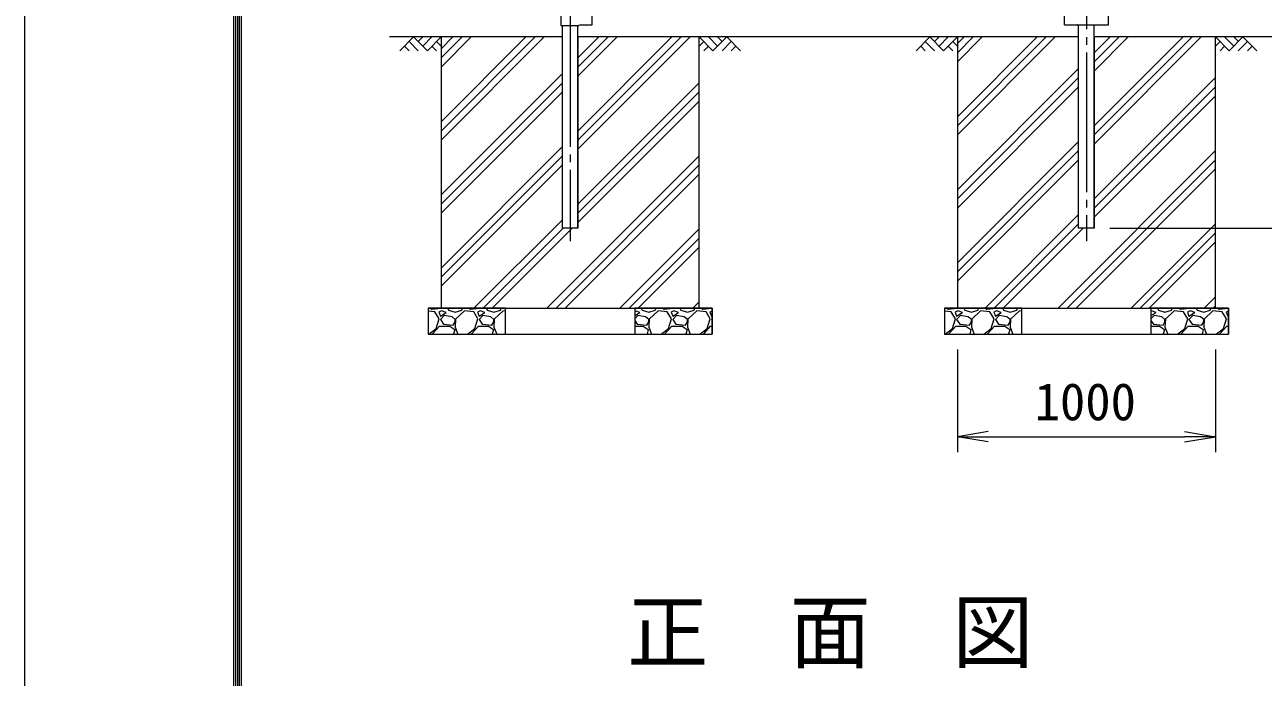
# Model space of a CAD drawing. Units: millimetres, scale not verified. Extents: x -12600 to 12600, y -8910 to 8910.
# Drawn here: x -12600 to -7802, y -6465 to -3940 of the extents above; entities that cross this region are included whole.
import ezdxf
from ezdxf.enums import TextEntityAlignment as Align

# ---------------------------------------------------------------- set-up
doc = ezdxf.new("R2010")
doc.units = ezdxf.units.MM
doc.header["$LTSCALE"] = 30
doc.linetypes.add('LONG_CHAIN', pattern=[21, 18, -1, 1, -1])
for name, color, linetype, lineweight in [('0-0_D-TTL', 7, 'Continuous', 9), ('0-1_D-TTL-TXT', 7, 'Continuous', 9), ('0-2_D-DCR-HCH', 7, 'Continuous', 9), ('0-3_D-STR1', 1, 'Continuous', 9), ('0-4_D-STR4', 7, 'Continuous', 9), ('0-5_D-BGD', 7, 'Continuous', 9), ('0-6_D-BMK', 2, 'LONG_CHAIN', 9), ('0-7_D-STR3', 3, 'Continuous', 9), ('0-9_D-STR-DIM', 7, 'Continuous', 9), ('0-A_0', 7, 'Continuous', 9)]:
    doc.layers.add(name, color=color, linetype=linetype, lineweight=lineweight)
doc.styles.add('ＭＳ ゴシック', font='')
doc.styles.get('ＭＳ ゴシック').set_extended_font_data('MS Gothic')

# ---------------------------------------------------------------- blocks, each defined once
blk = doc.blocks.new('_Open')
at = {"layer": '0-A_0'}
blk.add_line((-30, 5), (0, 0), dxfattribs=at)
blk.add_lwpolyline([(-30, -5), (0, 0), (-30, 0)], dxfattribs=at)

msp = doc.modelspace()

# ---------------------------------------------------------------- linework, layer by layer
at = {"layer": '0-0_D-TTL', "color": 2}
msp.add_lwpolyline([(-12600, 8910), (12600, 8910), (12600, -8910), (-12600, -8910)], close=True, dxfattribs=at)
at = {"layer": '0-0_D-TTL'}
for points in [[(-11790, 8250), (11790, 8250), (11790, -8250), (-11790, -8250)], [(-11782.5, 8242.5), (11782.5, 8242.5), (11782.5, -8242.5), (-11782.5, -8242.5)], [(-11775, 8235), (11775, 8235), (11775, -8235), (-11775, -8235)], [(-11767.5, 8227.5), (11767.5, 8227.5), (11767.5, -8227.5), (-11767.5, -8227.5)], [(-11760, 8220), (11760, 8220), (11760, -8220), (-11760, -8220)]]:
    msp.add_lwpolyline(points, close=True, dxfattribs=at)
at = {"layer": '0-2_D-DCR-HCH'}
for p, q in [((-11093.54, -3986.72), (-11146.75, -4039.94)), ((-11129.01, -4022.2), (-11111.19, -4039.94)), ((-11111.27, -4004.46), (-11075.64, -4039.94)), ((-11093.54, -3986.72), (-11040.32, -4039.94)), ((-11075.8, -4004.46), (-11058.06, -3986.72)), ((-11058.06, -4022.2), (-11022.59, -3986.72)), ((-11040.32, -4039.94), (-10987.11, -3986.72)), ((-11022.59, -4022.2), (-11004.77, -4039.94)), ((-11004.85, -4004.46), (-10987.11, -4022.12)), ((-10987.11, -4103.34), (-10870.5, -3986.72)), ((-10987.11, -4386.18), (-10587.65, -3986.72)), ((-10987.11, -4067.99), (-10905.85, -3986.72)), ((-10987.11, -4350.83), (-10623.01, -3986.72)), ((-10987.11, -4032.63), (-10941.21, -3986.72)), ((-10987.11, -4315.47), (-10658.36, -3986.72)), ((-10456.86, -4138.78), (-10304.81, -3986.72)), ((-10456.86, -4421.62), (-10021.97, -3986.72)), ((-10456.86, -4103.42), (-10340.17, -3986.72)), ((-10456.86, -4386.26), (-10057.32, -3986.72)), ((-10456.86, -4068.07), (-10375.52, -3986.72)), ((-10456.86, -4350.91), (-10092.68, -3986.72)), ((-9933.9, -4039.94), (-9987.11, -3986.72)), ((-9969.38, -4004.46), (-9987.11, -4022.12)), ((-9951.64, -4022.2), (-9969.46, -4039.94)), ((-9916.16, -4022.2), (-9951.64, -3986.72)), ((-9880.69, -3986.72), (-9933.9, -4039.94)), ((-9898.33, -4004.55), (-9916.16, -3986.72)), ((-9862.95, -4004.46), (-9898.59, -4039.94)), ((-9880.69, -3986.72), (-9827.48, -4039.94)), ((-9845.21, -4022.2), (-9863.03, -4039.94)), ((-9093.54, -3986.72), (-9146.75, -4039.94)), ((-9129.01, -4022.2), (-9111.19, -4039.94)), ((-9111.27, -4004.46), (-9075.64, -4039.94)), ((-9093.54, -3986.72), (-9040.32, -4039.94)), ((-9075.8, -4004.46), (-9058.06, -3986.72)), ((-9058.06, -4022.2), (-9022.59, -3986.72)), ((-9040.32, -4039.94), (-8987.11, -3986.72)), ((-9022.59, -4022.2), (-9004.77, -4039.94)), ((-9004.85, -4004.46), (-8987.11, -4022.12)), ((-8987.11, -4083.24), (-8890.6, -3986.72)), ((-8987.11, -4366.08), (-8607.75, -3986.72)), ((-8987.11, -4047.89), (-8925.95, -3986.72)), ((-8987.11, -4330.73), (-8643.11, -3986.72)), ((-8987.11, -4012.53), (-8961.31, -3986.72)), ((-8987.11, -4295.37), (-8678.46, -3986.72)), ((-8456.86, -4118.68), (-8324.91, -3986.72)), ((-8456.86, -4401.52), (-8042.07, -3986.72)), ((-8456.86, -4083.32), (-8360.27, -3986.72)), ((-8456.86, -4366.16), (-8077.42, -3986.72)), ((-8456.86, -4047.97), (-8395.62, -3986.72)), ((-8456.86, -4330.81), (-8112.78, -3986.72)), ((-7933.9, -4039.94), (-7987.11, -3986.72)), ((-7969.38, -4004.46), (-7987.11, -4022.12)), ((-7951.64, -4022.2), (-7969.46, -4039.94)), ((-7916.16, -4022.2), (-7951.64, -3986.72)), ((-7880.69, -3986.72), (-7933.9, -4039.94)), ((-7898.33, -4004.55), (-7916.16, -3986.72)), ((-7862.95, -4004.46), (-7898.59, -4039.94)), ((-7880.69, -3986.72), (-7827.48, -4039.94)), ((-7845.21, -4022.2), (-7863.03, -4039.94)), ((-8987.11, -4578.22), (-8517.36, -4108.47)), ((-10987.11, -4598.32), (-10517.36, -4128.57)), ((-10987.11, -4633.67), (-10517.36, -4163.92)), ((-10456.86, -4633.75), (-9987.11, -4164)), ((-8987.11, -4613.57), (-8517.36, -4143.82)), ((-8456.86, -4613.65), (-7987.11, -4143.9)), ((-10987.11, -4669.03), (-10517.36, -4199.28)), ((-10456.86, -4669.11), (-9987.11, -4199.36)), ((-8987.11, -4648.93), (-8517.36, -4179.18)), ((-8456.86, -4649.01), (-7987.11, -4179.26)), ((-8456.86, -4684.36), (-7987.11, -4214.61)), ((-10456.86, -4704.46), (-9987.11, -4234.71)), ((-10987.11, -4881.16), (-10517.36, -4411.41)), ((-8987.11, -4861.06), (-8517.36, -4391.31)), ((-10987.11, -4916.51), (-10517.36, -4446.76)), ((-10576.99, -5036.72), (-9987.11, -4446.84)), ((-8987.11, -4896.41), (-8517.36, -4426.66)), ((-8987.11, -4931.77), (-8517.36, -4462.02)), ((-8597.09, -5036.72), (-7987.11, -4426.74)), ((-10987.11, -4951.87), (-10517.36, -4482.12)), ((-10541.64, -5036.72), (-9987.11, -4482.2)), ((-8561.74, -5036.72), (-7987.11, -4462.1)), ((-8526.38, -5036.72), (-7987.11, -4497.45)), ((-10506.28, -5036.72), (-9987.11, -4517.56)), ((-10859.84, -5036.72), (-10517.36, -4694.25)), ((-8879.94, -5036.72), (-8517.36, -4674.15)), ((-10824.48, -5036.72), (-10514.48, -4726.72)), ((-10789.13, -5036.72), (-10479.13, -4726.72)), ((-10294.15, -5036.72), (-9987.11, -4729.69)), ((-8844.58, -5036.72), (-8517.36, -4709.51)), ((-8809.23, -5036.72), (-8499.23, -4726.72)), ((-8314.25, -5036.72), (-7987.11, -4709.59)), ((-8278.9, -5036.72), (-7987.11, -4744.94)), ((-10258.79, -5036.72), (-9987.11, -4765.04)), ((-8243.54, -5036.72), (-7987.11, -4780.3)), ((-10223.44, -5036.72), (-9987.11, -4800.4)), ((-11022.81, -5041.51), (-11027.2, -5036.72)), ((-10986.71, -5036.72), (-10988.31, -5038.51)), ((-10961.65, -5036.72), (-10958.31, -5044.51)), ((-10907.31, -5044.51), (-10904.53, -5036.72)), ((-10872.81, -5041.51), (-10877.2, -5036.72)), ((-10836.71, -5036.72), (-10838.31, -5038.51)), ((-10811.65, -5036.72), (-10808.31, -5044.51)), ((-10757.31, -5044.51), (-10754.53, -5036.72)), ((-10236.71, -5036.72), (-10237.11, -5037.18)), ((-10211.65, -5036.72), (-10208.31, -5044.51)), ((-10157.31, -5044.51), (-10154.53, -5036.72)), ((-10122.81, -5041.51), (-10127.2, -5036.72)), ((-10086.71, -5036.72), (-10088.31, -5038.51)), ((-10061.65, -5036.72), (-10058.31, -5044.51)), ((-10011.31, -5036.72), (-9987.11, -5012.53)), ((-10007.31, -5044.51), (-10004.53, -5036.72)), ((-9972.81, -5041.51), (-9977.2, -5036.72)), ((-9937.11, -5037.18), (-9938.31, -5038.51)), ((-9022.81, -5041.51), (-9027.2, -5036.72)), ((-8986.71, -5036.72), (-8988.31, -5038.51)), ((-8961.65, -5036.72), (-8958.31, -5044.51)), ((-8907.31, -5044.51), (-8904.53, -5036.72)), ((-8872.81, -5041.51), (-8877.2, -5036.72)), ((-8836.71, -5036.72), (-8838.31, -5038.51)), ((-8811.65, -5036.72), (-8808.31, -5044.51)), ((-8757.31, -5044.51), (-8754.53, -5036.72)), ((-8236.71, -5036.72), (-8237.11, -5037.18)), ((-8211.65, -5036.72), (-8208.31, -5044.51)), ((-8157.31, -5044.51), (-8154.53, -5036.72)), ((-8122.81, -5041.51), (-8127.2, -5036.72)), ((-8086.71, -5036.72), (-8088.31, -5038.51)), ((-8061.65, -5036.72), (-8058.31, -5044.51)), ((-8031.41, -5036.72), (-7987.11, -4992.43)), ((-8007.31, -5044.51), (-8004.53, -5036.72)), ((-7996.05, -5036.72), (-7987.11, -5027.78)), ((-7972.81, -5041.51), (-7977.2, -5036.72)), ((-7937.11, -5037.18), (-7938.31, -5038.51)), ((-11010.81, -5050.51), (-11037.11, -5048.32)), ((-10988.31, -5038.51), (-11022.81, -5041.51)), ((-10994.31, -5077.51), (-11010.81, -5050.51)), ((-11006.31, -5115.01), (-10994.31, -5077.51)), ((-10985.31, -5047.51), (-10995.81, -5052.01)), ((-10995.81, -5052.01), (-10989.81, -5067.01)), ((-10989.81, -5067.01), (-10967.31, -5053.51)), ((-10974.81, -5065.51), (-10989.81, -5080.51)), ((-10989.81, -5080.51), (-10977.81, -5098.51)), ((-10967.31, -5053.51), (-10985.31, -5047.51)), ((-10944.81, -5070.01), (-10974.81, -5065.51)), ((-10958.31, -5044.51), (-10932.81, -5052.01)), ((-10932.81, -5080.51), (-10944.81, -5070.01)), ((-10932.81, -5052.01), (-10907.31, -5044.51)), ((-10931.31, -5079.01), (-10932.81, -5110.51)), ((-10932.81, -5089.51), (-10932.81, -5080.51)), ((-10896.81, -5047.51), (-10931.31, -5079.01)), ((-10860.81, -5050.51), (-10896.81, -5047.51)), ((-10838.31, -5038.51), (-10872.81, -5041.51)), ((-10844.31, -5077.51), (-10860.81, -5050.51)), ((-10856.31, -5115.01), (-10844.31, -5077.51)), ((-10835.31, -5047.51), (-10845.81, -5052.01)), ((-10845.81, -5052.01), (-10839.81, -5067.01)), ((-10839.81, -5067.01), (-10817.31, -5053.51)), ((-10824.81, -5065.51), (-10839.81, -5080.51)), ((-10839.81, -5080.51), (-10827.81, -5098.51)), ((-10817.31, -5053.51), (-10835.31, -5047.51)), ((-10794.81, -5070.01), (-10824.81, -5065.51)), ((-10808.31, -5044.51), (-10782.81, -5052.01)), ((-10782.81, -5080.51), (-10794.81, -5070.01)), ((-10782.81, -5052.01), (-10757.31, -5044.51)), ((-10781.31, -5079.01), (-10782.81, -5110.51)), ((-10782.81, -5089.51), (-10782.81, -5080.51)), ((-10746.81, -5047.51), (-10781.31, -5079.01)), ((-10737.11, -5048.32), (-10746.81, -5047.51)), ((-10235.31, -5047.51), (-10237.11, -5048.28)), ((-10237.11, -5065.39), (-10217.31, -5053.51)), ((-10224.81, -5065.51), (-10237.11, -5077.81)), ((-10237.11, -5084.56), (-10227.81, -5098.51)), ((-10217.31, -5053.51), (-10235.31, -5047.51)), ((-10194.81, -5070.01), (-10224.81, -5065.51)), ((-10208.31, -5044.51), (-10182.81, -5052.01)), ((-10182.81, -5080.51), (-10194.81, -5070.01)), ((-10182.81, -5052.01), (-10157.31, -5044.51)), ((-10181.31, -5079.01), (-10182.81, -5110.51)), ((-10182.81, -5089.51), (-10182.81, -5080.51)), ((-10146.81, -5047.51), (-10181.31, -5079.01)), ((-10110.81, -5050.51), (-10146.81, -5047.51)), ((-10088.31, -5038.51), (-10122.81, -5041.51)), ((-10094.31, -5077.51), (-10110.81, -5050.51)), ((-10106.31, -5115.01), (-10094.31, -5077.51)), ((-10085.31, -5047.51), (-10095.81, -5052.01)), ((-10095.81, -5052.01), (-10089.81, -5067.01)), ((-10089.81, -5067.01), (-10067.31, -5053.51)), ((-10074.81, -5065.51), (-10089.81, -5080.51)), ((-10089.81, -5080.51), (-10077.81, -5098.51)), ((-10067.31, -5053.51), (-10085.31, -5047.51)), ((-10044.81, -5070.01), (-10074.81, -5065.51)), ((-10058.31, -5044.51), (-10032.81, -5052.01)), ((-10032.81, -5080.51), (-10044.81, -5070.01)), ((-10032.81, -5052.01), (-10007.31, -5044.51)), ((-10031.31, -5079.01), (-10032.81, -5110.51)), ((-10032.81, -5089.51), (-10032.81, -5080.51)), ((-9996.81, -5047.51), (-10031.31, -5079.01)), ((-9960.81, -5050.51), (-9996.81, -5047.51)), ((-9938.31, -5038.51), (-9972.81, -5041.51)), ((-9944.31, -5077.51), (-9960.81, -5050.51)), ((-9956.31, -5115.01), (-9944.31, -5077.51)), ((-9937.11, -5048.28), (-9945.81, -5052.01)), ((-9945.81, -5052.01), (-9939.81, -5067.01)), ((-9939.81, -5067.01), (-9937.11, -5065.39)), ((-9937.11, -5077.81), (-9939.81, -5080.51)), ((-9939.81, -5080.51), (-9937.11, -5084.56)), ((-9010.81, -5050.51), (-9037.11, -5048.32)), ((-8988.31, -5038.51), (-9022.81, -5041.51)), ((-8994.31, -5077.51), (-9010.81, -5050.51)), ((-9006.31, -5115.01), (-8994.31, -5077.51)), ((-8985.31, -5047.51), (-8995.81, -5052.01)), ((-8995.81, -5052.01), (-8989.81, -5067.01)), ((-8989.81, -5067.01), (-8967.31, -5053.51)), ((-8974.81, -5065.51), (-8989.81, -5080.51)), ((-8989.81, -5080.51), (-8977.81, -5098.51)), ((-8967.31, -5053.51), (-8985.31, -5047.51)), ((-8944.81, -5070.01), (-8974.81, -5065.51)), ((-8958.31, -5044.51), (-8932.81, -5052.01)), ((-8932.81, -5080.51), (-8944.81, -5070.01)), ((-8932.81, -5052.01), (-8907.31, -5044.51)), ((-8931.31, -5079.01), (-8932.81, -5110.51)), ((-8932.81, -5089.51), (-8932.81, -5080.51)), ((-8896.81, -5047.51), (-8931.31, -5079.01)), ((-8860.81, -5050.51), (-8896.81, -5047.51)), ((-8838.31, -5038.51), (-8872.81, -5041.51)), ((-8844.31, -5077.51), (-8860.81, -5050.51)), ((-8856.31, -5115.01), (-8844.31, -5077.51)), ((-8835.31, -5047.51), (-8845.81, -5052.01)), ((-8845.81, -5052.01), (-8839.81, -5067.01)), ((-8839.81, -5067.01), (-8817.31, -5053.51)), ((-8824.81, -5065.51), (-8839.81, -5080.51)), ((-8839.81, -5080.51), (-8827.81, -5098.51)), ((-8817.31, -5053.51), (-8835.31, -5047.51)), ((-8794.81, -5070.01), (-8824.81, -5065.51)), ((-8808.31, -5044.51), (-8782.81, -5052.01)), ((-8782.81, -5080.51), (-8794.81, -5070.01)), ((-8782.81, -5052.01), (-8757.31, -5044.51)), ((-8781.31, -5079.01), (-8782.81, -5110.51)), ((-8782.81, -5089.51), (-8782.81, -5080.51)), ((-8746.81, -5047.51), (-8781.31, -5079.01)), ((-8737.11, -5048.32), (-8746.81, -5047.51)), ((-8235.31, -5047.51), (-8237.11, -5048.28)), ((-8237.11, -5065.39), (-8217.31, -5053.51)), ((-8224.81, -5065.51), (-8237.11, -5077.81)), ((-8237.11, -5084.56), (-8227.81, -5098.51)), ((-8217.31, -5053.51), (-8235.31, -5047.51)), ((-8194.81, -5070.01), (-8224.81, -5065.51)), ((-8208.31, -5044.51), (-8182.81, -5052.01)), ((-8182.81, -5080.51), (-8194.81, -5070.01)), ((-8182.81, -5052.01), (-8157.31, -5044.51)), ((-8181.31, -5079.01), (-8182.81, -5110.51)), ((-8182.81, -5089.51), (-8182.81, -5080.51)), ((-8146.81, -5047.51), (-8181.31, -5079.01)), ((-8110.81, -5050.51), (-8146.81, -5047.51)), ((-8088.31, -5038.51), (-8122.81, -5041.51)), ((-8094.31, -5077.51), (-8110.81, -5050.51)), ((-8106.31, -5115.01), (-8094.31, -5077.51)), ((-8085.31, -5047.51), (-8095.81, -5052.01)), ((-8095.81, -5052.01), (-8089.81, -5067.01)), ((-8089.81, -5067.01), (-8067.31, -5053.51)), ((-8074.81, -5065.51), (-8089.81, -5080.51)), ((-8089.81, -5080.51), (-8077.81, -5098.51)), ((-8067.31, -5053.51), (-8085.31, -5047.51)), ((-8044.81, -5070.01), (-8074.81, -5065.51)), ((-8058.31, -5044.51), (-8032.81, -5052.01)), ((-8032.81, -5080.51), (-8044.81, -5070.01)), ((-8032.81, -5052.01), (-8007.31, -5044.51)), ((-8031.31, -5079.01), (-8032.81, -5110.51)), ((-8032.81, -5089.51), (-8032.81, -5080.51)), ((-7996.81, -5047.51), (-8031.31, -5079.01)), ((-7960.81, -5050.51), (-7996.81, -5047.51)), ((-7938.31, -5038.51), (-7972.81, -5041.51)), ((-7944.31, -5077.51), (-7960.81, -5050.51)), ((-7956.31, -5115.01), (-7944.31, -5077.51)), ((-7937.11, -5048.28), (-7945.81, -5052.01)), ((-7945.81, -5052.01), (-7939.81, -5067.01)), ((-7939.81, -5067.01), (-7937.11, -5065.39)), ((-7937.11, -5077.81), (-7939.81, -5080.51)), ((-7939.81, -5080.51), (-7937.11, -5084.56)), ((-11034.41, -5136.72), (-11006.31, -5115.01)), ((-11019.81, -5136.01), (-10992.81, -5106.01)), ((-10992.81, -5106.01), (-10953.81, -5106.01)), ((-10977.81, -5098.51), (-10940.31, -5103.01)), ((-10953.81, -5106.01), (-10934.31, -5119.51)), ((-10940.31, -5103.01), (-10932.81, -5089.51)), ((-10934.31, -5119.51), (-10939.23, -5136.72)), ((-10932.81, -5110.51), (-10921.77, -5136.72)), ((-10884.41, -5136.72), (-10856.31, -5115.01)), ((-10869.81, -5136.01), (-10842.81, -5106.01)), ((-10842.81, -5106.01), (-10803.81, -5106.01)), ((-10827.81, -5098.51), (-10790.31, -5103.01)), ((-10803.81, -5106.01), (-10784.31, -5119.51)), ((-10790.31, -5103.01), (-10782.81, -5089.51)), ((-10784.31, -5119.51), (-10789.23, -5136.72)), ((-10782.81, -5110.51), (-10771.77, -5136.72)), ((-10237.11, -5106.01), (-10203.81, -5106.01)), ((-10227.81, -5098.51), (-10190.31, -5103.01)), ((-10203.81, -5106.01), (-10184.31, -5119.51)), ((-10190.31, -5103.01), (-10182.81, -5089.51)), ((-10184.31, -5119.51), (-10189.23, -5136.72)), ((-10182.81, -5110.51), (-10171.77, -5136.72)), ((-10134.41, -5136.72), (-10106.31, -5115.01)), ((-10119.81, -5136.01), (-10092.81, -5106.01)), ((-10092.81, -5106.01), (-10053.81, -5106.01)), ((-10077.81, -5098.51), (-10040.31, -5103.01)), ((-10053.81, -5106.01), (-10034.31, -5119.51)), ((-10040.31, -5103.01), (-10032.81, -5089.51)), ((-10034.31, -5119.51), (-10039.23, -5136.72)), ((-10032.81, -5110.51), (-10021.77, -5136.72)), ((-9984.41, -5136.72), (-9956.31, -5115.01)), ((-9969.81, -5136.01), (-9942.81, -5106.01)), ((-9942.81, -5106.01), (-9937.11, -5106.01)), ((-9034.41, -5136.72), (-9006.31, -5115.01)), ((-9019.81, -5136.01), (-8992.81, -5106.01)), ((-8992.81, -5106.01), (-8953.81, -5106.01)), ((-8977.81, -5098.51), (-8940.31, -5103.01)), ((-8953.81, -5106.01), (-8934.31, -5119.51)), ((-8940.31, -5103.01), (-8932.81, -5089.51)), ((-8934.31, -5119.51), (-8939.23, -5136.72)), ((-8932.81, -5110.51), (-8921.77, -5136.72)), ((-8884.41, -5136.72), (-8856.31, -5115.01)), ((-8869.81, -5136.01), (-8842.81, -5106.01)), ((-8842.81, -5106.01), (-8803.81, -5106.01)), ((-8827.81, -5098.51), (-8790.31, -5103.01)), ((-8803.81, -5106.01), (-8784.31, -5119.51)), ((-8790.31, -5103.01), (-8782.81, -5089.51)), ((-8784.31, -5119.51), (-8789.23, -5136.72)), ((-8782.81, -5110.51), (-8771.77, -5136.72)), ((-8237.11, -5106.01), (-8203.81, -5106.01)), ((-8227.81, -5098.51), (-8190.31, -5103.01)), ((-8203.81, -5106.01), (-8184.31, -5119.51)), ((-8190.31, -5103.01), (-8182.81, -5089.51)), ((-8184.31, -5119.51), (-8189.23, -5136.72)), ((-8182.81, -5110.51), (-8171.77, -5136.72)), ((-8134.41, -5136.72), (-8106.31, -5115.01)), ((-8119.81, -5136.01), (-8092.81, -5106.01)), ((-8092.81, -5106.01), (-8053.81, -5106.01)), ((-8077.81, -5098.51), (-8040.31, -5103.01)), ((-8053.81, -5106.01), (-8034.31, -5119.51)), ((-8040.31, -5103.01), (-8032.81, -5089.51)), ((-8034.31, -5119.51), (-8039.23, -5136.72)), ((-8032.81, -5110.51), (-8021.77, -5136.72)), ((-7984.41, -5136.72), (-7956.31, -5115.01)), ((-7969.81, -5136.01), (-7942.81, -5106.01)), ((-7942.81, -5106.01), (-7937.11, -5106.01)), ((-11019.39, -5136.72), (-11019.81, -5136.01)), ((-10869.39, -5136.72), (-10869.81, -5136.01)), ((-10119.39, -5136.72), (-10119.81, -5136.01)), ((-9969.39, -5136.72), (-9969.81, -5136.01)), ((-9019.39, -5136.72), (-9019.81, -5136.01)), ((-8869.39, -5136.72), (-8869.81, -5136.01)), ((-8119.39, -5136.72), (-8119.81, -5136.01)), ((-7969.39, -5136.72), (-7969.81, -5136.01))]:
    msp.add_line(p, q, dxfattribs=at)
for points in [[(-10456.86, -4726.72), (-10517.36, -4726.72), (-10517.36, -3986.72), (-10987.11, -3986.72), (-10987.11, -5036.72), (-9987.11, -5036.72), (-9987.11, -3986.72), (-10456.86, -3986.72)], [(-8456.86, -4726.72), (-8517.36, -4726.72), (-8517.36, -3986.72), (-8987.11, -3986.72), (-8987.11, -5036.72), (-7987.11, -5036.72), (-7987.11, -3986.72), (-8456.86, -3986.72)], [(-10737.11, -5036.72), (-11037.11, -5036.72), (-11037.11, -5136.72), (-10737.11, -5136.72)], [(-9937.11, -5036.72), (-10237.11, -5036.72), (-10237.11, -5136.72), (-9937.11, -5136.72)], [(-8737.11, -5036.72), (-9037.11, -5036.72), (-9037.11, -5136.72), (-8737.11, -5136.72)], [(-7937.11, -5036.72), (-8237.11, -5036.72), (-8237.11, -5136.72), (-7937.11, -5136.72)]]:
    msp.add_lwpolyline(points, close=True, dxfattribs=at)
at = {"layer": '0-3_D-STR1'}
for p, q in [((-10517.36, -4726.72), (-10517.36, -3942.62)), ((-10456.86, -4726.72), (-10456.86, -3942.62)), ((-8456.86, -4726.72), (-8456.86, -3940.12)), ((-10456.86, -4726.72), (-10517.36, -4726.72)), ((-8461.71, -4726.72), (-8512.51, -4726.72))]:
    msp.add_line(p, q, dxfattribs=at)
msp.add_lwpolyline([(-8456.86, -4726.72), (-8517.36, -4726.72), (-8517.36, -3940.12)], dxfattribs=at)
at = {"layer": '0-4_D-STR4'}
for p, q in [((-10517.36, -3986.72), (-10987.11, -3986.72)), ((-10987.11, -3986.72), (-10987.11, -5036.72)), ((-9987.11, -3986.72), (-10456.86, -3986.72)), ((-9987.11, -5036.72), (-9987.11, -3986.72)), ((-8517.36, -3986.72), (-8987.11, -3986.72)), ((-8987.11, -3986.72), (-8987.11, -5036.72)), ((-7987.11, -3986.72), (-8456.86, -3986.72)), ((-7987.11, -5036.72), (-7987.11, -3986.72)), ((-11037.11, -5036.72), (-9937.11, -5036.72)), ((-11037.11, -5036.72), (-11037.11, -5136.72)), ((-9937.11, -5036.72), (-9937.11, -5136.72)), ((-9037.11, -5036.72), (-7937.11, -5036.72)), ((-9037.11, -5036.72), (-9037.11, -5136.72)), ((-7937.11, -5036.72), (-7937.11, -5136.72)), ((-11037.11, -5136.72), (-9937.11, -5136.72)), ((-9037.11, -5136.72), (-7937.11, -5136.72))]:
    msp.add_line(p, q, dxfattribs=at)
at = {"layer": '0-5_D-BGD'}
for p, q in [((-10987.11, -3986.72), (-11187.11, -3986.72)), ((-8987.11, -3986.72), (-9987.11, -3986.72)), ((-6987.11, -3986.72), (-7987.11, -3986.72))]:
    msp.add_line(p, q, dxfattribs=at)
at = {"layer": '0-6_D-BMK'}
for p, q in [((-10487.11, 3688.28), (-10487.11, -4776.72)), ((-8487.11, 1622.98), (-8487.11, -4776.72))]:
    msp.add_line(p, q, dxfattribs=at)
at = {"layer": '0-7_D-STR3'}
for p, q in [((-10523.21, -3892.62), (-10523.21, -3942.62)), ((-10402.11, -3939.62), (-10402.11, -3895.62)), ((-8572.11, -3939.62), (-8572.11, -3895.62)), ((-8402.11, -3939.62), (-8402.11, -3895.62)), ((-10523.21, -3942.62), (-10453.31, -3942.62)), ((-10447.31, -3939.62), (-10453.31, -3942.62)), ((-10447.31, -3939.62), (-10402.11, -3939.62)), ((-8572.11, -3939.62), (-8520.91, -3939.62)), ((-8520.91, -3940.12), (-8521.91, -3939.62)), ((-8453.31, -3939.62), (-8402.11, -3939.62))]:
    msp.add_line(p, q, dxfattribs=at)
msp.add_lwpolyline([(-8520.91, -3940.12), (-8453.31, -3940.12), (-8452.31, -3939.62)], dxfattribs=at)
at = {"layer": '0-9_D-STR-DIM'}
for p, q in [((-8396.86, -4726.72), (-5847.11, -4726.72)), ((-8987.11, -5196.72), (-8987.11, -5594.04)), ((-7987.11, -5196.72), (-7987.11, -5594.04)), ((-8867.11, -5534.04), (-8107.11, -5534.04))]:
    msp.add_line(p, q, dxfattribs=at)

# ---------------------------------------------------------------- block references
at = {"layer": '0-9_D-STR-DIM', "xscale": 4, "yscale": 4, "rotation": 180}
msp.add_blockref('_Open', (-8987.11, -5534.04), dxfattribs=at)
at = {"layer": '0-9_D-STR-DIM', "xscale": 4, "yscale": 4}
msp.add_blockref('_Open', (-7987.11, -5534.04), dxfattribs=at)

# ---------------------------------------------------------------- texts
at = {"layer": '0-1_D-TTL-TXT', "style": 'ＭＳ ゴシック'}
msp.add_text('正\u3000面\u3000図', height=230.9, dxfattribs=at).set_placement((-10266.81, -6474.44), align=Align.BOTTOM_LEFT)
at = {"layer": '0-9_D-STR-DIM', "style": 'ＭＳ ゴシック'}
msp.add_text('1000', height=144.3, dxfattribs=at).set_placement((-8687.81, -5513.8), align=Align.BOTTOM_LEFT)

doc.saveas('drawing.dxf')
